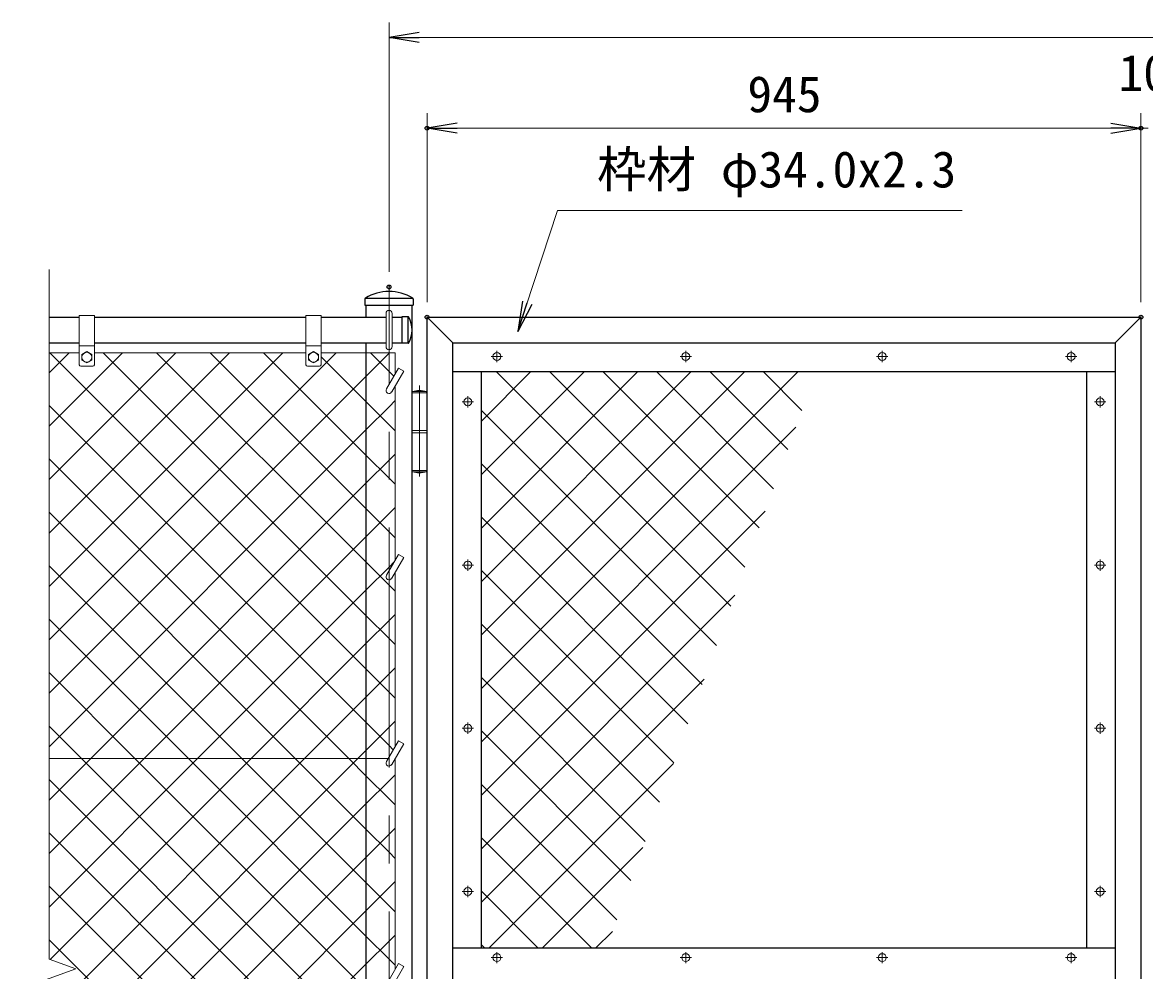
# Model space of a CAD drawing. Units: millimetres, scale not verified. Extents: x -4200 to 4200, y -2970 to 2970.
# Drawn here: x -243 to 1242, y 397 to 1651 of the extents above; entities that cross this region are included whole.
import ezdxf
from ezdxf.enums import TextEntityAlignment as Align

# ---------------------------------------------------------------- set-up
doc = ezdxf.new("R2010")
doc.units = ezdxf.units.MM
doc.header["$LTSCALE"] = 10
doc.header["$PDMODE"] = 32
doc.header["$PDSIZE"] = 5
doc.linetypes.add('USER1', pattern=[50.8, 31.75, -6.35, 6.35, -6.35])
for name, color, linetype, lineweight in [('0-0_D-STR1', 1, 'Continuous', 25), ('0-2_D-STR3', 3, 'Continuous', 13), ('0-3_D-BMK', 2, 'USER1', 13), ('0-6_D-STR-TXT', 7, 'Continuous', 13), ('0-7_D-STR-DIM', 7, 'Continuous', 13), ('0-B_D-STR2', 7, 'Continuous', 13)]:
    doc.layers.add(name, color=color, linetype=linetype, lineweight=lineweight)
doc.layers.add('0-8_0', color=7, linetype='Continuous')
doc.layers.add('0-9_Defpoints', color=8, linetype='Continuous')
doc.styles.add('ＭＳ ゴシック', font='')
doc.styles.get('ＭＳ ゴシック').set_extended_font_data('MS Gothic')

# ---------------------------------------------------------------- blocks, each defined once
blk = doc.blocks.new('_Open')
at = {"layer": '0-8_0'}
blk.add_line((-10, 1.667), (0, 0), dxfattribs=at)
blk.add_lwpolyline([(-10, -1.667), (0, 0), (-10, 0)], dxfattribs=at)

msp = doc.modelspace()

# ---------------------------------------------------------------- linework, layer by layer
at = {"layer": '0-0_D-STR1'}
for p, q in [((209.89, 1285.42), (209.89, 1277.37)), ((209.89, 1277.37), (274.09, 1277.37)), ((210.22, 1286.37), (273.76, 1286.37)), ((211.74, 1261.37), (211.74, 1277.37)), ((274.09, 1285.42), (274.09, 1277.37)), ((-208.01, 1261.37), (-168.01, 1261.37)), ((-148.01, 1261.37), (131.99, 1261.37)), ((151.99, 1261.37), (237.99, 1261.37)), ((245.99, 1261.37), (258.99, 1261.37)), ((267.32, 1261.87), (258.99, 1261.87)), ((258.99, 1261.87), (258.99, 1226.87)), ((266.99, 1261.87), (266.99, 1226.87)), ((292.24, -508.63), (292.24, 1261.37)), ((292.24, 1261.37), (1237.24, 1261.37)), ((292.24, 1261.37), (326.24, 1227.37)), ((1237.24, 1261.37), (1203.24, 1227.37)), ((1237.24, 1261.37), (1237.24, 384.37)), ((-208.01, 1227.37), (-168.01, 1227.37)), ((-148.01, 1227.37), (131.99, 1227.37)), ((151.99, 1227.37), (237.99, 1227.37)), ((211.74, -474.63), (211.74, 1227.37)), ((245.99, 1227.37), (258.99, 1227.37)), ((267.32, 1226.87), (258.99, 1226.87)), ((326.24, -474.63), (326.24, 1227.37)), ((326.24, 1227.37), (1203.24, 1227.37)), ((1203.24, 1227.37), (1203.24, 384.37)), ((326.24, 1189.37), (1203.24, 1189.37)), ((364.24, 426.37), (364.24, 1189.37)), ((1165.24, 1189.37), (1165.24, 426.37)), ((1203.24, 426.37), (326.24, 426.37))]:
    msp.add_line(p, q, dxfattribs=at)
msp.add_lwpolyline([(272.24, 1277.37), (272.24, -843.63), (211.74, -843.63), (211.74, -508.63)], dxfattribs=at)
for centre, radius, start, end in [((241.99, 1234.2), 61.17, 59.14927, 120.85073), ((211.39, 1285.42), 1.5, 120.85073, 180), ((272.59, 1285.42), 1.5, 0, 59.14927), ((267.32, 1260.87), 1, 32.29827, 90), ((236.77, 1244.37), 35.72, 331.52136, 28.47864), ((267.32, 1227.87), 1, 270, 327.70173)]:
    msp.add_arc(centre, radius, start, end, dxfattribs=at)
at = {"layer": '0-2_D-STR3'}
for p, q in [((-168.01, 1263.37), (-168.01, 1198.37)), ((-168.01, 1263.37), (-148.01, 1263.37)), ((-148.01, 1263.37), (-148.01, 1198.37)), ((131.99, 1263.37), (131.99, 1198.37)), ((131.99, 1263.37), (151.99, 1263.37)), ((151.99, 1263.37), (151.99, 1198.37)), ((237.99, 1222.37), (237.99, 1266.37)), ((245.99, 1222.37), (245.99, 1266.37)), ((-168.01, 1223.37), (-148.01, 1223.37)), ((131.99, 1223.37), (151.99, 1223.37)), ((-168.01, 1214.37), (-208.01, 1214.37)), ((-158.01, 1215.87), (-164.51, 1212.11)), ((-164.51, 1212.11), (-164.51, 1204.63)), ((-151.51, 1212.11), (-158.01, 1215.87)), ((-151.51, 1212.11), (-151.51, 1204.63)), ((131.99, 1214.37), (-148.01, 1214.37)), ((141.99, 1215.87), (135.49, 1212.11)), ((135.49, 1212.11), (135.49, 1204.63)), ((148.49, 1212.11), (141.99, 1215.87)), ((148.49, 1212.11), (148.49, 1204.63)), ((249.99, 1214.37), (151.99, 1214.37)), ((249.99, 1186.22), (249.99, 1214.37)), ((-166.01, 1196.37), (-150.01, 1196.37)), ((133.99, 1196.37), (149.99, 1196.37)), ((254.46, 1193.96), (238.53, 1166.37)), ((261.38, 1189.96), (245.46, 1162.37)), ((261.38, 1189.96), (254.46, 1193.96)), ((249.99, 939.72), (249.99, 1170.22)), ((272.24, 1161.37), (292.24, 1161.37)), ((272.24, 1161.37), (272.24, 1058.37)), ((272.74, 1162.87), (272.74, 1161.37)), ((291.74, 1162.87), (272.74, 1162.87)), ((291.74, 1162.87), (291.74, 1161.37)), ((292.24, 1161.37), (292.24, 1058.37)), ((272.24, 1111.37), (292.24, 1111.37)), ((272.24, 1108.37), (292.24, 1108.37)), ((272.24, 1058.37), (292.24, 1058.37)), ((272.74, 1058.37), (272.74, 1056.87)), ((272.74, 1056.87), (291.74, 1056.87)), ((291.74, 1058.37), (291.74, 1056.87)), ((254.46, 947.46), (238.53, 919.87)), ((261.38, 943.46), (245.46, 915.87)), ((261.38, 943.46), (254.46, 947.46)), ((249.99, 693.22), (249.99, 923.72)), ((254.46, 700.96), (238.53, 673.37)), ((261.38, 696.96), (254.46, 700.96)), ((261.38, 696.96), (245.46, 669.37)), ((-208.01, 677.37), (240.84, 677.37)), ((249.99, 398.22), (249.99, 677.22)), ((254.46, 405.96), (238.53, 378.37)), ((261.38, 401.96), (245.46, 374.37)), ((261.38, 401.96), (254.46, 405.96))]:
    msp.add_line(p, q, dxfattribs=at)
for points in [[(-151.51, 1204.63), (-158.01, 1200.87), (-164.51, 1204.63)], [(148.49, 1204.63), (141.99, 1200.87), (135.49, 1204.63)]]:
    msp.add_lwpolyline(points, dxfattribs=at)
for centre, radius in [((-158.01, 1208.37), 6.49), ((141.99, 1208.37), 6.49), ((384.74, 1209.37), 5.25), ((634.74, 1209.37), 5.25), ((894.74, 1209.37), 5.25), ((1144.74, 1209.37), 5.25), ((346.24, 1149.37), 5.25), ((1183.24, 1149.37), 5.25), ((346.24, 933.37), 5.25), ((1183.24, 933.37), 5.25), ((346.24, 717.37), 5.25), ((1183.24, 717.37), 5.25), ((346.24, 501.37), 5.25), ((1183.24, 501.37), 5.25), ((384.74, 413.87), 5.25), ((634.74, 413.87), 5.25), ((894.74, 413.87), 5.25), ((1144.74, 413.87), 5.25)]:
    msp.add_circle(centre, radius, dxfattribs=at)
for centre, radius, start, end in [((241.99, 1266.37), 4, 0, 180), ((241.99, 1222.37), 4, 180, 0), ((-166.01, 1198.37), 2, 180, 270), ((-150.01, 1198.37), 2, 270, 0), ((133.99, 1198.37), 2, 180, 270), ((149.99, 1198.37), 2, 270, 0), ((241.99, 1164.37), 4, 150, 330), ((282.24, 1133.53), 30.83, 72.05475, 107.94525), ((282.24, 1086.2), 30.83, 252.05475, 287.94525), ((241.99, 917.87), 4, 150, 330), ((241.99, 671.37), 4, 150, 330)]:
    msp.add_arc(centre, radius, start, end, dxfattribs=at)
at = {"layer": '0-3_D-BMK'}
for p, q in [((241.99, -858.63), (241.99, 1301.37)), ((377.3, 1209.37), (392.18, 1209.37)), ((384.74, 1216.81), (384.74, 1201.93)), ((627.3, 1209.37), (642.18, 1209.37)), ((634.74, 1216.81), (634.74, 1201.93)), ((887.3, 1209.37), (902.18, 1209.37)), ((894.74, 1216.81), (894.74, 1201.93)), ((1137.3, 1209.37), (1152.18, 1209.37)), ((1144.74, 1216.81), (1144.74, 1201.93)), ((282.24, 1171.07), (282.24, 1050.64)), ((338.8, 1149.37), (353.68, 1149.37)), ((346.24, 1156.81), (346.24, 1141.93)), ((1175.8, 1149.37), (1190.68, 1149.37)), ((1183.24, 1156.81), (1183.24, 1141.93)), ((346.24, 940.81), (346.24, 925.93)), ((1183.24, 940.81), (1183.24, 925.93)), ((338.8, 933.37), (353.68, 933.37)), ((1175.8, 933.37), (1190.68, 933.37)), ((338.8, 717.37), (353.68, 717.37)), ((346.24, 724.81), (346.24, 709.93)), ((1175.8, 717.37), (1190.68, 717.37)), ((1183.24, 724.81), (1183.24, 709.93)), ((346.24, 508.81), (346.24, 493.93)), ((1183.24, 508.81), (1183.24, 493.93)), ((338.8, 501.37), (353.68, 501.37)), ((1175.8, 501.37), (1190.68, 501.37)), ((384.74, 421.31), (384.74, 406.43)), ((634.74, 421.31), (634.74, 406.43)), ((894.74, 421.31), (894.74, 406.43)), ((1144.74, 421.31), (1144.74, 406.43)), ((377.3, 413.87), (392.18, 413.87)), ((627.3, 413.87), (642.18, 413.87)), ((887.3, 413.87), (902.18, 413.87)), ((1137.3, 413.87), (1152.18, 413.87))]:
    msp.add_line(p, q, dxfattribs=at)
at = {"layer": '0-6_D-STR-TXT'}
msp.add_lwpolyline([(1000.78, 1402.44), (464.83, 1402.44), (412.97, 1244.15)], dxfattribs=at)
at = {"layer": '0-7_D-STR-DIM'}
for p, q in [((241.99, 1321.37), (241.99, 1651.37)), ((281.99, 1631.37), (2201.99, 1631.37)), ((292.24, 1281.37), (292.24, 1531.37)), ((1237.24, 1281.37), (1237.24, 1531.37)), ((1237.24, 1281.37), (1237.24, 1531.37)), ((1197.24, 1511.37), (332.24, 1511.37)), ((1197.24, 1511.37), (1157.24, 1511.37)), ((1246.74, 1511.37), (1237.24, 1511.37)), ((-208.01, 412.02), (-208.01, 1324.37)), ((-172.77, 399.19), (-208.01, 412.02)), ((-243.25, 373.54), (-172.77, 399.19))]:
    msp.add_line(p, q, dxfattribs=at)
at = {"layer": '0-9_Defpoints'}
for p in [(292.24, 1511.37), (1237.24, 1511.37), (241.99, 1301.37), (292.24, 1261.37), (1237.24, 1261.37)]:
    msp.add_point(p, dxfattribs=at)
at = {"layer": '0-B_D-STR2'}
for p, q in [((-208.01, 1187.89), (-181.54, 1214.37)), ((-208.01, 1117.18), (-110.83, 1214.37)), ((-208.01, 1046.47), (-40.12, 1214.37)), ((-208.01, 975.76), (30.6, 1214.37)), ((-208.01, 905.05), (101.31, 1214.37)), ((-208.01, 834.34), (172.02, 1214.37)), ((211.74, 866.32), (-136.31, 1214.37)), ((211.74, 937.03), (-65.6, 1214.37)), ((211.74, 1007.74), (5.11, 1214.37)), ((211.74, 1078.45), (75.83, 1214.37)), ((364.24, 1123.75), (429.86, 1189.37)), ((364.24, 1053.04), (500.57, 1189.37)), ((364.24, 982.33), (571.28, 1189.37)), ((364.24, 911.62), (641.99, 1189.37)), ((364.24, 840.91), (712.7, 1189.37)), ((364.24, 770.2), (783.41, 1189.37)), ((694.22, 878.81), (383.67, 1189.37)), ((713.09, 930.65), (454.38, 1189.37)), ((731.96, 982.49), (525.09, 1189.37)), ((750.83, 1034.34), (595.8, 1189.37)), ((769.7, 1086.18), (666.51, 1189.37)), ((788.57, 1138.02), (737.22, 1189.37)), ((675.36, 826.97), (364.24, 1138.08)), ((364.24, 699.48), (780.44, 1115.68)), ((188.56, 677.37), (-208.01, 1073.94)), ((241.99, 1048.2), (211.74, 1078.45)), ((211.74, 1041.96), (241.99, 1072.21)), ((241.99, 1072.21), (249.99, 1080.21)), ((656.49, 775.13), (364.24, 1067.37)), ((-152.85, 677.37), (211.74, 1041.96)), ((249.99, 1040.2), (241.99, 1048.2)), ((117.85, 677.37), (-208.01, 1003.23)), ((241.99, 977.49), (211.74, 1007.74)), ((211.74, 971.25), (241.99, 1001.5)), ((241.99, 1001.5), (249.99, 1009.5)), ((364.24, 628.77), (739.97, 1004.51)), ((637.62, 723.29), (364.24, 996.66)), ((-82.14, 677.37), (211.74, 971.25)), ((249.99, 969.49), (241.99, 977.49)), ((241.99, 906.78), (211.74, 937.03)), ((47.14, 677.37), (-208.01, 932.52)), ((618.75, 671.44), (364.24, 925.95)), ((249.99, 898.78), (241.99, 906.78)), ((364.24, 558.06), (699.51, 893.33)), ((-23.57, 677.37), (-208.01, 861.81)), ((241.99, 836.07), (211.74, 866.32)), ((599.88, 619.6), (364.24, 855.24)), ((249.99, 828.07), (241.99, 836.07)), ((-94.28, 677.37), (-208.01, 791.09)), ((211.74, 759.12), (241.99, 789.37)), ((241.99, 789.37), (249.99, 797.37)), ((581.01, 567.76), (364.24, 784.53)), ((364.24, 487.35), (659.05, 782.16)), ((129.99, 677.37), (211.74, 759.12)), ((-164.99, 677.37), (-208.01, 720.38)), ((211.74, 688.41), (241.99, 718.66)), ((241.99, 718.66), (249.99, 726.66)), ((562.14, 515.92), (364.24, 713.82)), ((200.7, 677.37), (211.74, 688.41)), ((-208.01, 622.21), (-152.85, 677.37)), ((-208.01, 551.5), (-82.14, 677.37)), ((-208.01, 339.37), (129.99, 677.37)), ((-208.01, 268.66), (200.7, 677.37)), ((211.74, 300.63), (-164.99, 677.37)), ((211.74, 371.34), (-94.28, 677.37)), ((211.74, 442.06), (-23.57, 677.37)), ((211.74, 512.77), (47.14, 677.37)), ((211.74, 583.48), (117.85, 677.37)), ((211.74, 654.19), (188.56, 677.37)), ((373.97, 426.37), (618.58, 670.98)), ((241.99, 623.94), (211.74, 654.19)), ((241.99, 647.95), (249.99, 655.95)), ((211.74, 229.92), (-208.01, 649.67)), ((211.74, 617.7), (241.99, 647.95)), ((543.27, 464.08), (364.24, 643.11)), ((249.99, 615.94), (241.99, 623.94)), ((-208.01, 197.95), (211.74, 617.7)), ((241.99, 553.23), (211.74, 583.48)), ((241.99, 577.23), (249.99, 585.23)), ((211.74, 159.21), (-208.01, 578.96)), ((211.74, 546.98), (241.99, 577.23)), ((510.27, 426.37), (364.24, 572.4)), ((249.99, 545.23), (241.99, 553.23)), ((444.68, 426.37), (578.12, 559.81)), ((-208.01, 127.23), (211.74, 546.98)), ((241.99, 482.52), (211.74, 512.77)), ((211.74, 476.27), (241.99, 506.52)), ((241.99, 506.52), (249.99, 514.52)), ((439.56, 426.37), (364.24, 501.69)), ((-177.17, 87.37), (211.74, 476.27)), ((249.99, 474.52), (241.99, 482.52)), ((515.39, 426.37), (537.65, 448.63)), ((241.99, 411.81), (211.74, 442.06)), ((211.74, 405.56), (241.99, 435.81)), ((241.99, 435.81), (249.99, 443.81)), ((368.85, 426.37), (364.24, 430.98)), ((-106.46, 87.37), (211.74, 405.56)), ((249.99, 403.81), (241.99, 411.81))]:
    msp.add_line(p, q, dxfattribs=at)
for points in [[(-208.01, 763.63), (211.74, 1183.38), (241.99, 1213.63), (242.73, 1214.37)], [(249.99, 757.36), (241.99, 765.36), (211.74, 795.61), (-207.02, 1214.37)], [(249.99, 1110.91), (241.99, 1118.91), (211.74, 1149.16), (151.99, 1208.91)], [(248.31, 1183.31), (241.99, 1189.62), (217.25, 1214.37)], [(-208.01, 692.92), (211.74, 1112.67), (241.99, 1142.92), (249.99, 1150.92)], [(247.58, 689.05), (241.99, 694.65), (211.74, 724.9), (-208.01, 1144.65)], [(-208.01, 480.79), (-11.43, 677.37), (211.74, 900.54), (241.99, 930.79), (248.71, 937.51)], [(-206.58, 411.5), (59.28, 677.37), (211.74, 829.83), (241.99, 860.08), (249.99, 868.08)], [(249.99, 50.25), (241.99, 58.25), (212.88, 87.37), (211.74, 88.5), (-208.01, 508.25)], [(249.99, -20.46), (241.99, -12.46), (211.74, 17.79), (142.17, 87.37), (-208.01, 437.54)]]:
    msp.add_lwpolyline(points, dxfattribs=at)

# ---------------------------------------------------------------- block references
at = {"layer": '0-6_D-STR-TXT', "xscale": 4, "yscale": 4, "rotation": 251.85931}
msp.add_blockref('_Open', (412.35, 1242.25), dxfattribs=at)
at = {"layer": '0-7_D-STR-DIM', "xscale": 4, "yscale": 4, "rotation": 180}
for p in [(241.99, 1631.37), (292.24, 1511.37)]:
    msp.add_blockref('_Open', p, dxfattribs=at)
at = {"layer": '0-7_D-STR-DIM', "xscale": 4, "yscale": 4}
msp.add_blockref('_Open', (1237.24, 1511.37), dxfattribs=at)
msp.add_blockref('_Open', (1237.24, 1511.37), dxfattribs=at)

# ---------------------------------------------------------------- texts
at = {"layer": '0-6_D-STR-TXT', "style": 'ＭＳ ゴシック'}
msp.add_text('枠材 φ34.0x2.3', height=48.09, dxfattribs=at).set_placement((517.28, 1418.58), align=Align.BOTTOM_LEFT)
at = {"layer": '0-7_D-STR-DIM', "style": 'ＭＳ ゴシック'}
for s, p in [('10', (1207.59, 1546.12)), ('945', (716.27, 1518.12))]:
    msp.add_text(s, height=48.09, dxfattribs=at).set_placement(p, align=Align.BOTTOM_LEFT)

doc.saveas('drawing.dxf')
